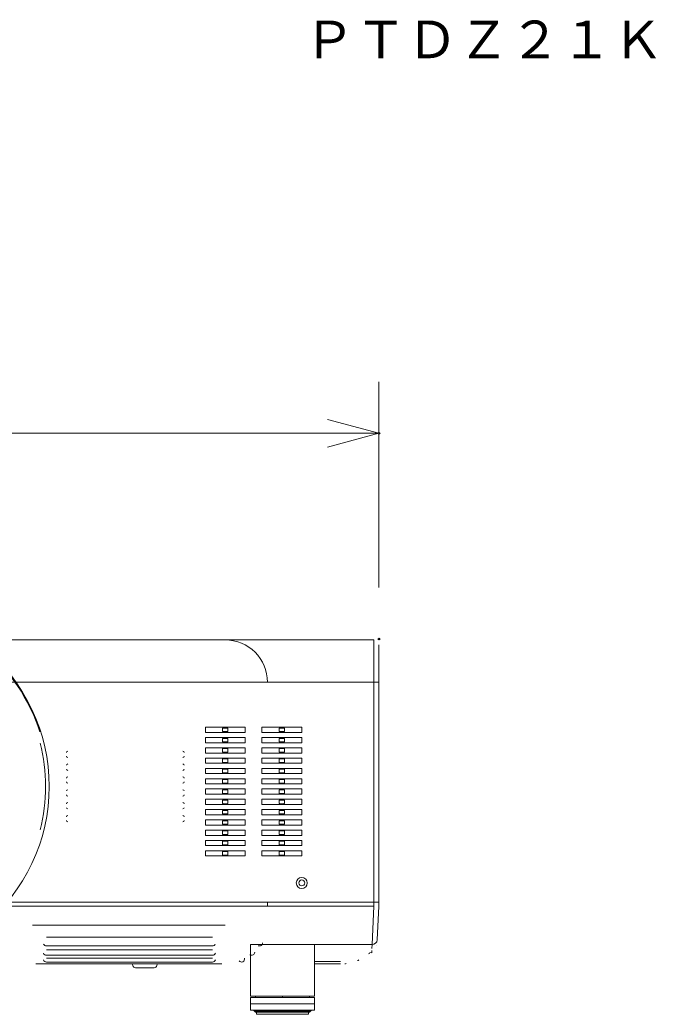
# Model space of a CAD drawing. Units: millimetres, scale not verified. Extents: x -63 to 62, y -57 to 57.
# Drawn here: x 35.45 to 60.18, y 9.78 to 48.43 of the extents above; entities that cross this region are included whole.
import ezdxf
from ezdxf.enums import TextEntityAlignment as Align

# ---------------------------------------------------------------- set-up
doc = ezdxf.new("R2010")
doc.units = ezdxf.units.MM
doc.header["$LTSCALE"] = 0.125
doc.header["$PDMODE"] = 32
doc.header["$PDSIZE"] = 0.0625
for name, color, linetype, lineweight in [('0-0_0', 7, 'Continuous', 18), ('0-4_GAIKEI', 7, 'Continuous', 18), ('0-5_SUNPO', 7, 'Continuous', 18)]:
    doc.layers.add(name, color=color, linetype=linetype, lineweight=lineweight)
doc.layers.add('0-1_DEFPOINTS', color=7, linetype='Continuous')
doc.layers.add('0-6_TOUROKU', color=7, linetype='Continuous')
doc.styles.add('ＭＳ ゴシック', font='')
doc.styles.get('ＭＳ ゴシック').set_extended_font_data('MS Gothic')

# ---------------------------------------------------------------- blocks, each defined once
blk = doc.blocks.new('_OPEN30')
at = {"layer": '0-0_0'}
blk.add_line((0, 0), (-1, 0), dxfattribs=at)
blk.add_lwpolyline([(-1, 0.26795), (0, 0), (-1, -0.26795)], dxfattribs=at)
blk = doc.blocks.new('D6')
at = {"layer": '0-1_DEFPOINTS'}
for p in [(46.1624, 27.8925), (6.1624, 19.8925), (46.1624, 19.8925)]:
    blk.add_point(p, dxfattribs=at)
at = {"layer": '0-5_SUNPO'}
for p, q in [((6.1624, 21.8925), (6.1624, 29.8925)), ((46.1624, 21.8925), (46.1624, 29.8925)), ((8.1624, 27.8925), (44.1624, 27.8925))]:
    blk.add_line(p, q, dxfattribs=at)
at = {"layer": '0-5_SUNPO', "xscale": 2, "yscale": 2, "rotation": 180}
blk.add_blockref('_OPEN30', (6.1624, 27.8925), dxfattribs=at)
at = {"layer": '0-5_SUNPO', "xscale": 2, "yscale": 2}
blk.add_blockref('_OPEN30', (46.1624, 27.8925), dxfattribs=at)
at = {"layer": '0-5_SUNPO', "style": 'ＭＳ ゴシック'}
blk.add_text('800', height=1.833, dxfattribs=at).set_placement((24.2874, 28.3925), align=Align.BOTTOM_LEFT)

msp = doc.modelspace()

# ---------------------------------------------------------------- linework, layer by layer
at = {"layer": '0-4_GAIKEI'}
for p, q in [((13.1071, 24.3331), (49.2071, 24.3331)), ((49.4071, 24.1331), (49.4071, 14.1331)), ((42.6602, 20.732), (42.6602, 20.9341)), ((42.6602, 20.9341), (44.204, 20.9341)), ((43.3301, 20.7657), (43.3301, 20.9005)), ((43.355, 20.9025), (43.5092, 20.9025)), ((43.5341, 20.7657), (43.5341, 20.9005)), ((44.204, 20.9341), (44.204, 20.732)), ((45.5301, 20.7657), (45.5301, 20.9005)), ((45.555, 20.9025), (45.7092, 20.9025)), ((45.7341, 20.7657), (45.7341, 20.9005)), ((44.204, 20.732), (42.6602, 20.732)), ((43.3301, 20.3657), (43.3301, 20.5005)), ((43.355, 20.7637), (43.5092, 20.7637)), ((43.355, 20.5025), (43.5092, 20.5025)), ((43.5341, 20.3657), (43.5341, 20.5005)), ((44.8602, 20.332), (44.8602, 20.5341)), ((44.8602, 20.5341), (46.404, 20.5341)), ((45.5301, 20.3657), (45.5301, 20.5005)), ((45.555, 20.7637), (45.7092, 20.7637)), ((45.555, 20.5025), (45.7092, 20.5025)), ((45.7341, 20.3657), (45.7341, 20.5005)), ((46.404, 20.5341), (46.404, 20.332)), ((42.6602, 19.932), (42.6602, 20.1341)), ((42.6602, 20.1341), (44.204, 20.1341)), ((43.3301, 19.9657), (43.3301, 20.1005)), ((43.355, 20.3637), (43.5092, 20.3637)), ((43.355, 20.1025), (43.5092, 20.1025)), ((43.5341, 19.9657), (43.5341, 20.1005)), ((44.204, 20.1341), (44.204, 19.932)), ((46.404, 20.332), (44.8602, 20.332)), ((45.5301, 19.9657), (45.5301, 20.1005)), ((45.555, 20.3637), (45.7092, 20.3637)), ((45.555, 20.1025), (45.7092, 20.1025)), ((45.7341, 19.9657), (45.7341, 20.1005)), ((44.204, 19.932), (42.6602, 19.932)), ((42.6602, 19.532), (42.6602, 19.7341)), ((42.6602, 19.7341), (44.204, 19.7341)), ((43.355, 19.9637), (43.5092, 19.9637)), ((44.204, 19.7341), (44.204, 19.532)), ((45.555, 19.9637), (45.7092, 19.9637)), ((44.204, 19.532), (42.6602, 19.532)), ((43.3301, 19.5657), (43.3301, 19.7005)), ((43.355, 19.7025), (43.5092, 19.7025)), ((43.355, 19.5637), (43.5092, 19.5637)), ((43.5341, 19.5657), (43.5341, 19.7005)), ((44.8602, 19.132), (44.8602, 19.3341)), ((44.8602, 19.3341), (46.404, 19.3341)), ((45.5301, 19.5657), (45.5301, 19.7005)), ((45.555, 19.7025), (45.7092, 19.7025)), ((45.555, 19.5637), (45.7092, 19.5637)), ((45.7341, 19.5657), (45.7341, 19.7005)), ((46.404, 19.3341), (46.404, 19.132)), ((43.3301, 19.1657), (43.3301, 19.3005)), ((43.355, 19.3025), (43.5092, 19.3025)), ((43.355, 19.1637), (43.5092, 19.1637)), ((43.5341, 19.1657), (43.5341, 19.3005)), ((46.404, 19.132), (44.8602, 19.132)), ((45.5301, 19.1657), (45.5301, 19.3005)), ((45.555, 19.3025), (45.7092, 19.3025)), ((45.555, 19.1637), (45.7092, 19.1637)), ((45.7341, 19.1657), (45.7341, 19.3005)), ((42.6602, 18.732), (42.6602, 18.9341)), ((42.6602, 18.9341), (44.204, 18.9341)), ((44.204, 18.732), (42.6602, 18.732)), ((43.3301, 18.7657), (43.3301, 18.9005)), ((43.355, 18.9025), (43.5092, 18.9025)), ((43.355, 18.7637), (43.5092, 18.7637)), ((43.5341, 18.7657), (43.5341, 18.9005)), ((44.204, 18.9341), (44.204, 18.732)), ((45.5301, 18.7657), (45.5301, 18.9005)), ((45.555, 18.9025), (45.7092, 18.9025)), ((45.555, 18.7637), (45.7092, 18.7637)), ((45.7341, 18.7657), (45.7341, 18.9005)), ((43.3301, 18.3657), (43.3301, 18.5005)), ((43.355, 18.5025), (43.5092, 18.5025)), ((43.355, 18.3637), (43.5092, 18.3637)), ((43.5341, 18.3657), (43.5341, 18.5005)), ((44.8602, 18.332), (44.8602, 18.5341)), ((44.8602, 18.5341), (46.404, 18.5341)), ((46.404, 18.332), (44.8602, 18.332)), ((45.5301, 18.3657), (45.5301, 18.5005)), ((45.555, 18.5025), (45.7092, 18.5025)), ((45.555, 18.3637), (45.7092, 18.3637)), ((45.7341, 18.3657), (45.7341, 18.5005)), ((46.404, 18.5341), (46.404, 18.332)), ((43.3301, 17.9657), (43.3301, 18.1005)), ((43.355, 18.1025), (43.5092, 18.1025)), ((43.355, 17.9637), (43.5092, 17.9637)), ((43.5341, 17.9657), (43.5341, 18.1005)), ((44.8602, 17.932), (44.8602, 18.1341)), ((44.8602, 18.1341), (46.404, 18.1341)), ((46.404, 17.932), (44.8602, 17.932)), ((45.5301, 17.9657), (45.5301, 18.1005)), ((45.555, 18.1025), (45.7092, 18.1025)), ((45.555, 17.9637), (45.7092, 17.9637)), ((45.7341, 17.9657), (45.7341, 18.1005)), ((46.404, 18.1341), (46.404, 17.932)), ((42.6602, 17.532), (42.6602, 17.7341)), ((42.6602, 17.7341), (44.204, 17.7341)), ((44.204, 17.532), (42.6602, 17.532)), ((43.3301, 17.5657), (43.3301, 17.7005)), ((43.355, 17.7025), (43.5092, 17.7025)), ((43.355, 17.5637), (43.5092, 17.5637)), ((43.5341, 17.5657), (43.5341, 17.7005)), ((44.204, 17.7341), (44.204, 17.532)), ((45.5301, 17.5657), (45.5301, 17.7005)), ((45.555, 17.7025), (45.7092, 17.7025)), ((45.555, 17.5637), (45.7092, 17.5637)), ((45.7341, 17.5657), (45.7341, 17.7005)), ((43.3301, 17.1657), (43.3301, 17.3005)), ((43.355, 17.3025), (43.5092, 17.3025)), ((43.355, 17.1637), (43.5092, 17.1637)), ((43.5341, 17.1657), (43.5341, 17.3005)), ((44.8602, 17.132), (44.8602, 17.3341)), ((44.8602, 17.3341), (46.404, 17.3341)), ((46.404, 17.132), (44.8602, 17.132)), ((45.5301, 17.1657), (45.5301, 17.3005)), ((45.555, 17.3025), (45.7092, 17.3025)), ((45.555, 17.1637), (45.7092, 17.1637)), ((45.7341, 17.1657), (45.7341, 17.3005)), ((46.404, 17.3341), (46.404, 17.132)), ((42.6602, 16.732), (42.6602, 16.9341)), ((42.6602, 16.9341), (44.204, 16.9341)), ((44.204, 16.732), (42.6602, 16.732)), ((43.3301, 16.7657), (43.3301, 16.9005)), ((43.355, 16.9025), (43.5092, 16.9025)), ((43.355, 16.7637), (43.5092, 16.7637)), ((43.5341, 16.7657), (43.5341, 16.9005)), ((44.204, 16.9341), (44.204, 16.732)), ((45.5301, 16.7657), (45.5301, 16.9005)), ((45.555, 16.9025), (45.7092, 16.9025)), ((45.555, 16.7637), (45.7092, 16.7637)), ((45.7341, 16.7657), (45.7341, 16.9005)), ((42.6602, 16.332), (42.6602, 16.5341)), ((42.6602, 16.5341), (44.204, 16.5341)), ((44.204, 16.332), (42.6602, 16.332)), ((43.3301, 16.3657), (43.3301, 16.5005)), ((43.355, 16.5025), (43.5092, 16.5025)), ((43.355, 16.3637), (43.5092, 16.3637)), ((43.5341, 16.3657), (43.5341, 16.5005)), ((44.204, 16.5341), (44.204, 16.332)), ((45.5301, 16.3657), (45.5301, 16.5005)), ((45.555, 16.5025), (45.7092, 16.5025)), ((45.555, 16.3637), (45.7092, 16.3637)), ((45.7341, 16.3657), (45.7341, 16.5005)), ((43.3301, 15.9657), (43.3301, 16.1005)), ((43.355, 16.1025), (43.5092, 16.1025)), ((43.355, 15.9637), (43.5092, 15.9637)), ((43.5341, 15.9657), (43.5341, 16.1005)), ((44.8602, 15.932), (44.8602, 16.1341)), ((44.8602, 16.1341), (46.404, 16.1341)), ((46.404, 15.932), (44.8602, 15.932)), ((45.5301, 15.9657), (45.5301, 16.1005)), ((45.555, 16.1025), (45.7092, 16.1025)), ((45.555, 15.9637), (45.7092, 15.9637)), ((45.7341, 15.9657), (45.7341, 16.1005)), ((46.404, 16.1341), (46.404, 15.932)), ((49.4071, 13.9831), (49.3384, 12.6726)), ((49.4071, 14.1331), (49.4071, 13.9831)), ((44.4071, 12.4831), (44.4071, 10.4831)), ((46.9071, 12.4831), (46.9071, 10.4831)), ((43.3003, 11.7331), (36.0639, 11.7331)), ((47.9071, 11.7331), (46.9071, 11.7331)), ((44.4071, 10.4331), (44.4071, 9.9331)), ((46.9071, 9.9331), (46.9071, 10.4331)), ((44.4071, 9.9331), (46.9071, 9.9331))]:
    msp.add_line(p, q, dxfattribs=at)
at = {"layer": '0-4_GAIKEI', "color": 1}
for p, q in [((49.2071, 22.6831), (49.2071, 24.3331)), ((49.2071, 22.6831), (13.1071, 22.6831)), ((49.2071, 14.1331), (49.2071, 22.6831)), ((49.2071, 22.6831), (49.4071, 22.6831)), ((49.2071, 13.9831), (12.9071, 13.9831)), ((13.1071, 14.1331), (49.2071, 14.1331)), ((43.4071, 13.9831), (35.9571, 13.9831)), ((44.4071, 13.9831), (49.2078, 13.9831)), ((49.1387, 12.4831), (49.2078, 13.9831)), ((35.9795, 13.2393), (43.3801, 13.2393)), ((36.4821, 12.7742), (42.9321, 12.7742)), ((36.4821, 12.434), (42.9321, 12.434)), ((44.4071, 12.4831), (49.1387, 12.4831)), ((49.1387, 12.4831), (49.1296, 12.3379)), ((36.4821, 12.2786), (42.9321, 12.2786)), ((36.4821, 12.069), (42.9321, 12.069)), ((49.0581, 12.1743), (49.1299, 12.168)), ((49.137, 12.2499), (49.1299, 12.168)), ((36.4821, 11.9541), (42.9321, 11.9541)), ((36.4821, 11.808), (42.9321, 11.808)), ((39.8307, 11.7331), (39.8426, 11.6657)), ((40.7717, 11.6657), (40.7836, 11.7331)), ((46.9071, 11.8275), (47.9071, 11.8275)), ((40.6732, 11.5831), (39.941, 11.5831)), ((44.4071, 10.4831), (46.9071, 10.4831)), ((44.6071, 10.4831), (44.6071, 10.4331)), ((45.6571, 10.4831), (45.6571, 10.4331)), ((46.7071, 10.4331), (46.7071, 10.4831)), ((46.9071, 10.4331), (44.4071, 10.4331)), ((44.4071, 10.1831), (46.9071, 10.1831)), ((44.5321, 9.9331), (44.6071, 9.8581)), ((46.7446, 9.8956), (44.5696, 9.8956)), ((44.6071, 9.8581), (46.7071, 9.8581)), ((44.6446, 9.8581), (44.6446, 9.7831)), ((44.6446, 9.7831), (46.6696, 9.7831)), ((46.6696, 9.8581), (46.6696, 9.7831)), ((46.7071, 9.8581), (46.7821, 9.9331))]:
    msp.add_line(p, q, dxfattribs=at)
at = {"layer": '0-4_GAIKEI'}
for points in [[(44.8602, 20.9341), (46.404, 20.9341), (46.404, 20.732), (44.8602, 20.732)], [(42.6602, 20.5341), (44.204, 20.5341), (44.204, 20.332), (42.6602, 20.332)], [(44.8602, 20.1341), (46.404, 20.1341), (46.404, 19.932), (44.8602, 19.932)], [(44.8602, 19.7341), (46.404, 19.7341), (46.404, 19.532), (44.8602, 19.532)], [(42.6602, 19.3341), (44.204, 19.3341), (44.204, 19.132), (42.6602, 19.132)], [(44.8602, 18.9341), (46.404, 18.9341), (46.404, 18.732), (44.8602, 18.732)], [(42.6602, 18.5341), (44.204, 18.5341), (44.204, 18.332), (42.6602, 18.332)], [(42.6602, 18.1341), (44.204, 18.1341), (44.204, 17.932), (42.6602, 17.932)], [(44.8602, 17.7341), (46.404, 17.7341), (46.404, 17.532), (44.8602, 17.532)], [(42.6602, 17.3341), (44.204, 17.3341), (44.204, 17.132), (42.6602, 17.132)], [(44.8602, 16.9341), (46.404, 16.9341), (46.404, 16.732), (44.8602, 16.732)], [(44.8602, 16.5341), (46.404, 16.5341), (46.404, 16.332), (44.8602, 16.332)], [(42.6602, 16.1341), (44.204, 16.1341), (44.204, 15.932), (42.6602, 15.932)]]:
    msp.add_lwpolyline(points, close=True, dxfattribs=at)
at = {"layer": '0-4_GAIKEI', "color": 1}
msp.add_lwpolyline([(49.2071, 13.9831), (49.2071, 14.1331), (49.4071, 14.1331)], dxfattribs=at)
for radius in [0.215, 0.115]:
    msp.add_circle((46.4071, 14.8831), radius, dxfattribs=at)
for centre, radius, start, end in [((29.5749, 18.6331), 6.9781, 17.70939, 50.39916), ((29.5749, 18.6331), 7.0109, 309.50598, 50.49402), ((29.5749, 18.6331), 6.8701, 345.78877, 14.20821), ((37.3099, 19.9581), 0.0491, 90, 180), ((37.3099, 19.8081), 0.0491, 180, 270), ((41.7799, 19.9581), 0.0491, 0, 90), ((41.7799, 19.8081), 0.0491, 270, 0), ((37.3099, 19.4581), 0.0491, 90, 180), ((41.7799, 19.4581), 0.0491, 0, 90), ((37.3099, 19.3081), 0.0491, 180, 270), ((37.3099, 18.9581), 0.0491, 90, 180), ((41.7799, 19.3081), 0.0491, 270, 0), ((41.7799, 18.9581), 0.0491, 0, 90), ((37.3099, 18.8081), 0.0491, 180, 270), ((41.7799, 18.8081), 0.0491, 270, 0), ((37.3099, 18.4581), 0.0491, 90, 180), ((37.3099, 18.3081), 0.0491, 180, 270), ((41.7799, 18.4581), 0.0491, 0, 90), ((41.7799, 18.3081), 0.0491, 270, 0), ((37.3099, 17.9581), 0.0491, 90, 180), ((37.3099, 17.8081), 0.0491, 180, 270), ((41.7799, 17.9581), 0.0491, 0, 90), ((41.7799, 17.8081), 0.0491, 270, 0), ((37.3099, 17.4581), 0.0491, 90, 180), ((41.7799, 17.4581), 0.0491, 0, 90), ((37.3099, 17.3081), 0.0491, 180, 270), ((41.7799, 17.3081), 0.0491, 270, 0), ((43.4249, 14.1331), 1.65, 354.78409, 360), ((36.4821, 12.559), 0.125, 205.51614, 270), ((42.9321, 12.559), 0.125, 270, 334.50147), ((44.7564, 12.559), 0.125, 250.25726, 357), ((49.1387, 12.6831), 0.2, 270, 357), ((36.4821, 12.194), 0.125, 200.70767, 270), ((42.9321, 12.194), 0.125, 270, 339.28961), ((44.4555, 12.194), 0.125, 235.73168, 357), ((49.0054, 12.1789), 0.05, 270.16131, 351.27081), ((36.4821, 11.933), 0.125, 200.22418, 270), ((39.941, 11.6831), 0.1, 190, 270), ((40.6732, 11.6831), 0.1, 270, 350), ((42.9321, 11.933), 0.125, 270, 339.76102), ((44.0611, 11.933), 0.125, 221.90697, 9.74525), ((48.1001, 11.789), 0.05, 249.91182, 303.30556), ((48.5815, 11.9171), 0.05, 261.82368, 325.53491)]:
    msp.add_arc(centre, radius, start, end, dxfattribs=at)
at = {"layer": '0-4_GAIKEI'}
msp.add_arc((43.4249, 22.6831), 1.65, 0, 90, dxfattribs=at)
for centre, start_param, end_param in [((43.355, 20.9003), 4.712389, 6.1959188), ((43.5092, 20.9003), 3.2288591, 4.712389), ((45.555, 20.9003), 4.712389, 6.1959188), ((45.7092, 20.9003), 3.2288591, 4.712389), ((43.355, 20.7659), 0.0872665, 1.5707963), ((43.355, 20.5003), 4.712389, 6.1959188), ((43.5092, 20.7659), 1.5707963, 3.0543262), ((43.5092, 20.5003), 3.2288591, 4.712389), ((45.555, 20.7659), 0.0872665, 1.5707963), ((45.555, 20.5003), 4.712389, 6.1959188), ((45.7092, 20.7659), 1.5707963, 3.0543262), ((45.7092, 20.5003), 3.2288591, 4.712389), ((43.355, 20.3659), 0.0872665, 1.5707963), ((43.355, 20.1003), 4.712389, 6.1959188), ((43.5092, 20.3659), 1.5707963, 3.0543262), ((43.5092, 20.1003), 3.2288591, 4.712389), ((45.555, 20.3659), 0.0872665, 1.5707963), ((45.555, 20.1003), 4.712389, 6.1959188), ((45.7092, 20.3659), 1.5707963, 3.0543262), ((45.7092, 20.1003), 3.2288591, 4.712389), ((43.355, 19.9659), 0.0872665, 1.5707963), ((43.5092, 19.9659), 1.5707963, 3.0543262), ((45.555, 19.9659), 0.0872665, 1.5707963), ((45.7092, 19.9659), 1.5707963, 3.0543262), ((43.355, 19.7003), 4.712389, 6.1959188), ((43.355, 19.5659), 0.0872665, 1.5707963), ((43.5092, 19.7003), 3.2288591, 4.712389), ((43.5092, 19.5659), 1.5707963, 3.0543262), ((45.555, 19.7003), 4.712389, 6.1959188), ((45.555, 19.5659), 0.0872665, 1.5707963), ((45.7092, 19.7003), 3.2288591, 4.712389), ((45.7092, 19.5659), 1.5707963, 3.0543262), ((43.355, 19.3003), 4.712389, 6.1959188), ((43.355, 19.1659), 0.0872665, 1.5707963), ((43.5092, 19.3003), 3.2288591, 4.712389), ((43.5092, 19.1659), 1.5707963, 3.0543262), ((45.555, 19.3003), 4.712389, 6.1959188), ((45.555, 19.1659), 0.0872665, 1.5707963), ((45.7092, 19.3003), 3.2288591, 4.712389), ((45.7092, 19.1659), 1.5707963, 3.0543262), ((43.355, 18.9003), 4.712389, 6.1959188), ((43.355, 18.7659), 0.0872665, 1.5707963), ((43.5092, 18.9003), 3.2288591, 4.712389), ((43.5092, 18.7659), 1.5707963, 3.0543262), ((45.555, 18.9003), 4.712389, 6.1959188), ((45.555, 18.7659), 0.0872665, 1.5707963), ((45.7092, 18.9003), 3.2288591, 4.712389), ((45.7092, 18.7659), 1.5707963, 3.0543262), ((43.355, 18.5003), 4.712389, 6.1959188), ((43.355, 18.3659), 0.0872665, 1.5707963), ((43.5092, 18.5003), 3.2288591, 4.712389), ((43.5092, 18.3659), 1.5707963, 3.0543262), ((45.555, 18.5003), 4.712389, 6.1959188), ((45.555, 18.3659), 0.0872665, 1.5707963), ((45.7092, 18.5003), 3.2288591, 4.712389), ((45.7092, 18.3659), 1.5707963, 3.0543262), ((43.355, 18.1003), 4.712389, 6.1959188), ((43.355, 17.9659), 0.0872665, 1.5707963), ((43.5092, 18.1003), 3.2288591, 4.712389), ((43.5092, 17.9659), 1.5707963, 3.0543262), ((45.555, 18.1003), 4.712389, 6.1959188), ((45.555, 17.9659), 0.0872665, 1.5707963), ((45.7092, 18.1003), 3.2288591, 4.712389), ((45.7092, 17.9659), 1.5707963, 3.0543262), ((43.355, 17.7003), 4.712389, 6.1959188), ((43.355, 17.5659), 0.0872665, 1.5707963), ((43.5092, 17.7003), 3.2288591, 4.712389), ((43.5092, 17.5659), 1.5707963, 3.0543262), ((45.555, 17.7003), 4.712389, 6.1959188), ((45.555, 17.5659), 0.0872665, 1.5707963), ((45.7092, 17.7003), 3.2288591, 4.712389), ((45.7092, 17.5659), 1.5707963, 3.0543262), ((43.355, 17.3003), 4.712389, 6.1959188), ((43.355, 17.1659), 0.0872665, 1.5707963), ((43.5092, 17.3003), 3.2288591, 4.712389), ((43.5092, 17.1659), 1.5707963, 3.0543262), ((45.555, 17.3003), 4.712389, 6.1959188), ((45.555, 17.1659), 0.0872665, 1.5707963), ((45.7092, 17.3003), 3.2288591, 4.712389), ((45.7092, 17.1659), 1.5707963, 3.0543262), ((43.355, 16.9003), 4.712389, 6.1959188), ((43.355, 16.7659), 0.0872665, 1.5707963), ((43.5092, 16.9003), 3.2288591, 4.712389), ((43.5092, 16.7659), 1.5707963, 3.0543262), ((45.555, 16.9003), 4.712389, 6.1959188), ((45.555, 16.7659), 0.0872665, 1.5707963), ((45.7092, 16.9003), 3.2288591, 4.712389), ((45.7092, 16.7659), 1.5707963, 3.0543262), ((43.355, 16.5003), 4.712389, 6.1959188), ((43.355, 16.3659), 0.0872665, 1.5707963), ((43.5092, 16.5003), 3.2288591, 4.712389), ((43.5092, 16.3659), 1.5707963, 3.0543262), ((45.555, 16.5003), 4.712389, 6.1959188), ((45.555, 16.3659), 0.0872665, 1.5707963), ((45.7092, 16.5003), 3.2288591, 4.712389), ((45.7092, 16.3659), 1.5707963, 3.0543262), ((43.355, 16.1003), 4.712389, 6.1959188), ((43.355, 15.9659), 0.0872665, 1.5707963), ((43.5092, 16.1003), 3.2288591, 4.712389), ((43.5092, 15.9659), 1.5707963, 3.0543262), ((45.555, 16.1003), 4.712389, 6.1959188), ((45.555, 15.9659), 0.0872665, 1.5707963), ((45.7092, 16.1003), 3.2288591, 4.712389), ((45.7092, 15.9659), 1.5707963, 3.0543262)]:
    msp.add_ellipse(centre, major_axis=(-0.025, 0), ratio=0.087489, start_param=start_param, end_param=end_param, dxfattribs=at)
at = {"layer": '0-4_GAIKEI', "color": 1}
for centre, major_axis, ratio, start_param, end_param in [((35.9795, 13.2523), (0.1497, 0.0096), 0.086979, 4.4096549, 4.7068159), ((43.3801, 13.2523), (0.1496, -0.011), 0.086921, 4.718805, 5.0732485), ((49.1721, 12.5218), (0.1207, -0.089), 0.196183, 6.2831853, 6.5406373)]:
    msp.add_ellipse(centre, major_axis=major_axis, ratio=ratio, start_param=start_param, end_param=end_param, dxfattribs=at)

# ---------------------------------------------------------------- block references
at = {"layer": '0-5_SUNPO'}
msp.add_blockref('D6', (3.2447, 4.4698), dxfattribs=at)

# ---------------------------------------------------------------- texts
at = {"layer": '0-6_TOUROKU', "style": 'ＭＳ ゴシック'}
msp.add_text('ＰＴＤＺ２１Ｋ', height=1.466, dxfattribs=at).set_placement((46.4806, 46.4984), align=Align.BOTTOM_LEFT)

doc.saveas('drawing.dxf')
